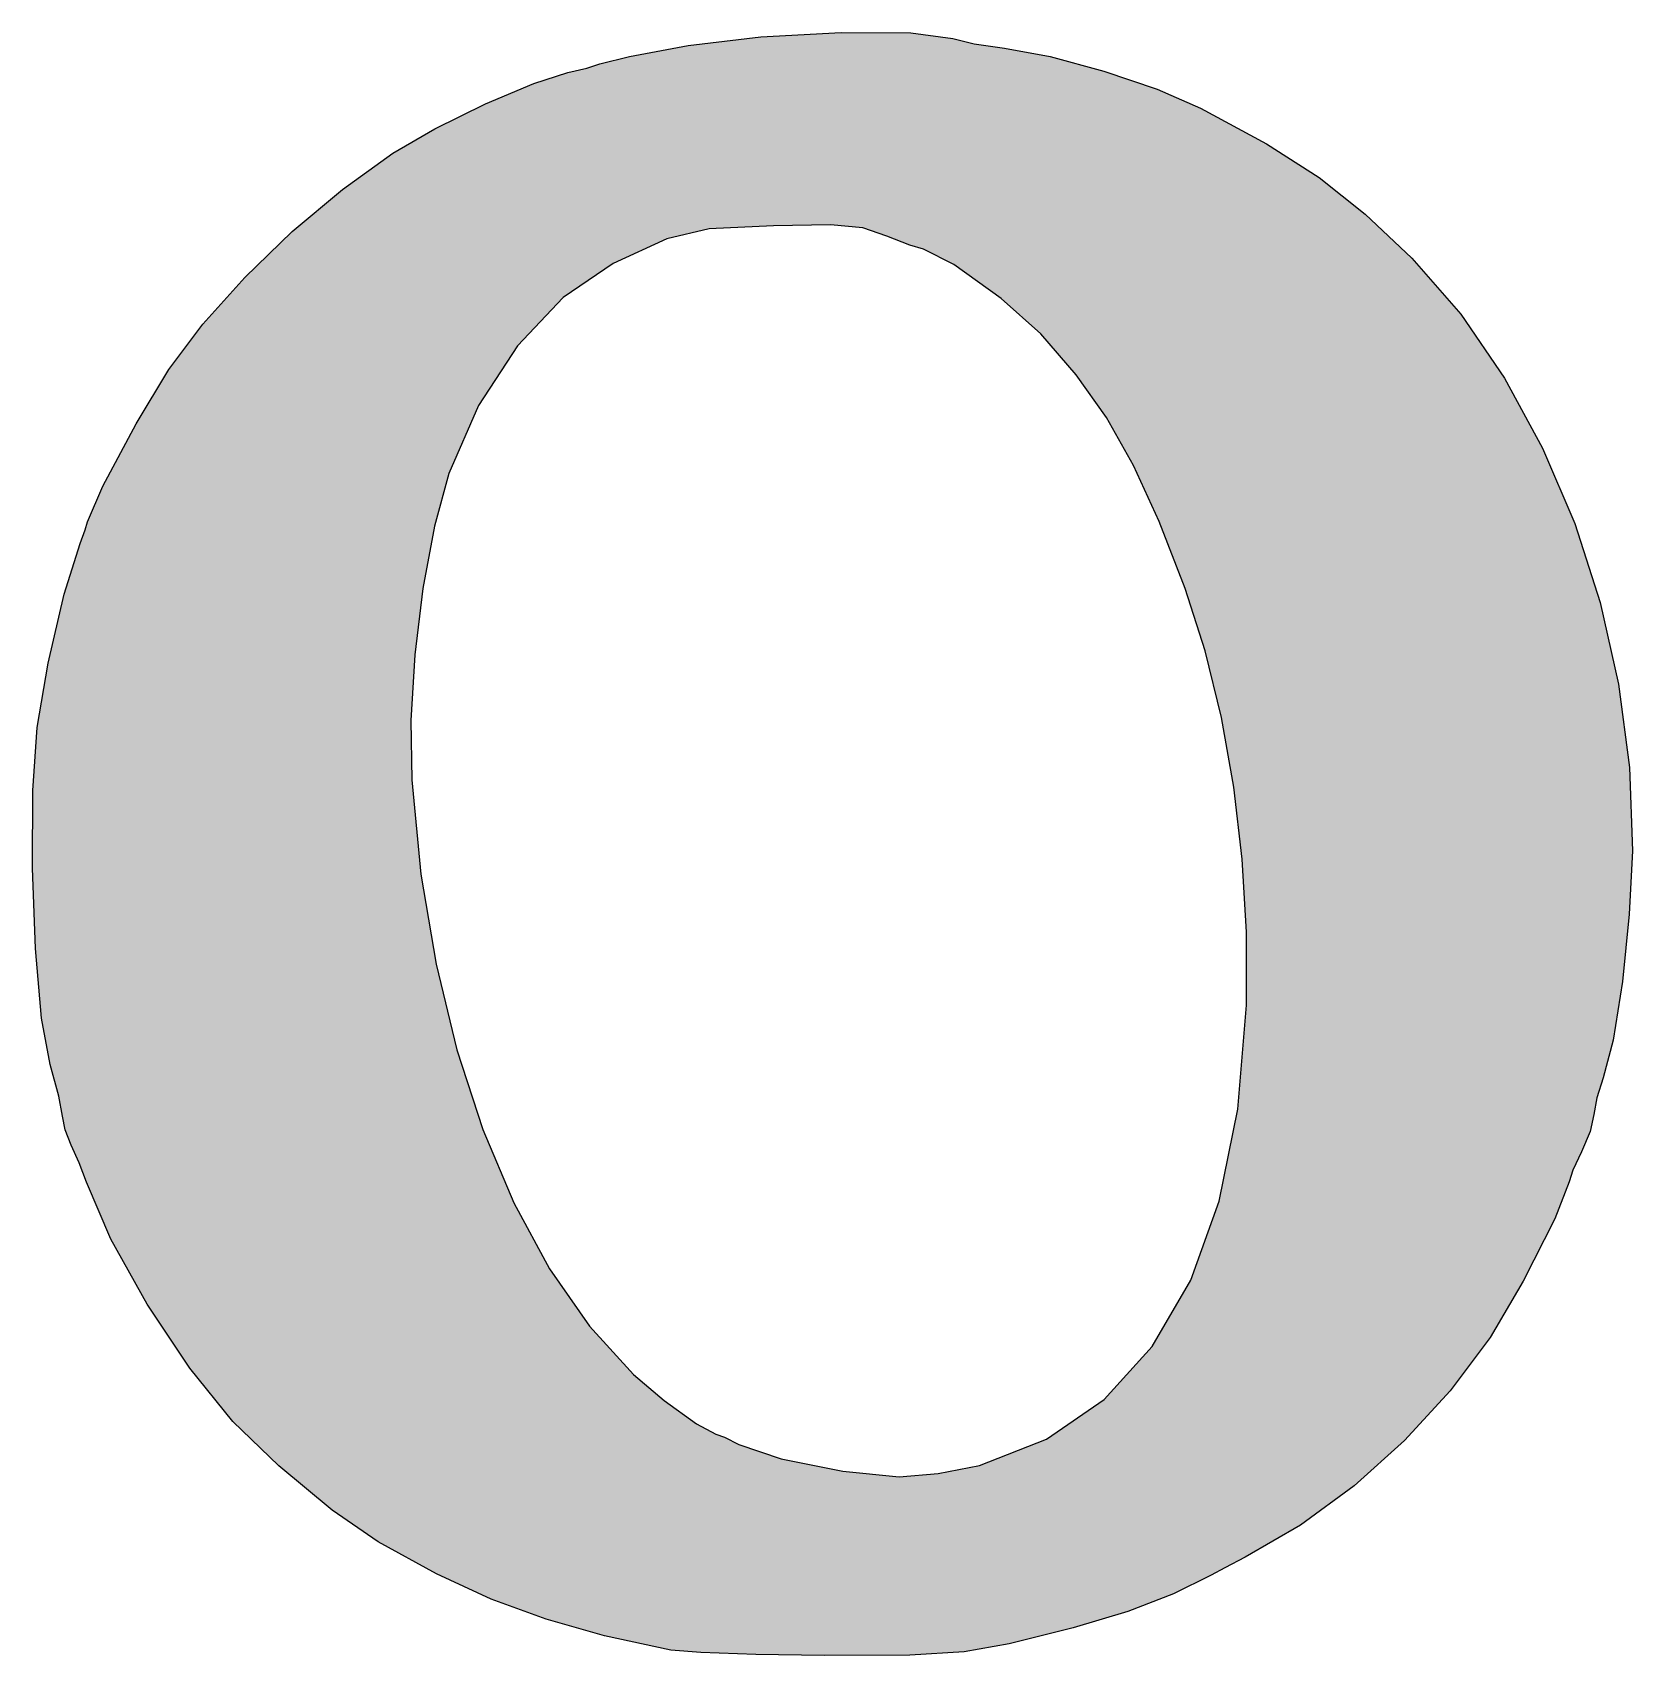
# Model space of a CAD drawing. Extents: x 23 to 353, y 83 to 218.
# Drawn here: x 130.96 to 144.31, y 83.5 to 97.05 of the extents above; entities that cross this region are included whole.
import ezdxf

# ---------------------------------------------------------------- set-up
doc = ezdxf.new("R2010")
doc.units = 0
doc.layers.add('6_moji', color=7, linetype='CONTINUOUS')
doc.layers.add('7_moji_nuri', color=7, linetype='CONTINUOUS')

msp = doc.modelspace()

# ---------------------------------------------------------------- linework, layer by layer
at = {"layer": '6_moji'}
for p, q in [((137.038, 97.016), (137.707, 97.053)), ((137.707, 97.053), (138.29, 97.05)), ((138.29, 97.05), (138.639, 97.003)), ((135.942, 96.853), (136.431, 96.944)), ((136.431, 96.944), (137.038, 97.016)), ((138.639, 97.003), (138.819, 96.959)), ((138.819, 96.959), (139.072, 96.921)), ((139.072, 96.921), (139.453, 96.852)), ((135.428, 96.719), (135.584, 96.754)), ((135.584, 96.754), (135.693, 96.792)), ((135.693, 96.792), (135.942, 96.853)), ((139.453, 96.852), (139.901, 96.731)), ((134.74, 96.457), (135.143, 96.628)), ((135.143, 96.628), (135.428, 96.719)), ((139.901, 96.731), (140.344, 96.58)), ((140.344, 96.58), (140.707, 96.422)), ((134.316, 96.248), (134.74, 96.457)), ((140.707, 96.422), (141.257, 96.122)), ((133.967, 96.046), (134.316, 96.248)), ((141.257, 96.122), (141.697, 95.841)), ((133.545, 95.743), (133.967, 96.046)), ((141.697, 95.841), (142.082, 95.536)), ((133.126, 95.39), (133.545, 95.743)), ((142.082, 95.536), (142.469, 95.17)), ((136.605, 95.413), (136.253, 95.33)), ((137.143, 95.44), (136.605, 95.413)), ((137.62, 95.447), (137.143, 95.44)), ((137.888, 95.422), (137.62, 95.447)), ((138.09, 95.353), (137.888, 95.422)), ((132.731, 95.008), (133.126, 95.39)), ((136.253, 95.33), (135.805, 95.123)), ((138.281, 95.276), (138.09, 95.353)), ((138.395, 95.245), (138.281, 95.276)), ((135.805, 95.123), (135.388, 94.841)), ((138.648, 95.116), (138.395, 95.245)), ((142.469, 95.17), (142.878, 94.701)), ((132.38, 94.618), (132.731, 95.008)), ((139.043, 94.831), (138.648, 95.116)), ((135.388, 94.841), (135.006, 94.437)), ((139.375, 94.537), (139.043, 94.831)), ((132.096, 94.24), (132.38, 94.618)), ((142.878, 94.701), (143.244, 94.168)), ((139.668, 94.195), (139.375, 94.537)), ((135.006, 94.437), (134.681, 93.938)), ((131.824, 93.785), (132.096, 94.24)), ((139.921, 93.838), (139.668, 94.195)), ((143.244, 94.168), (143.562, 93.583)), ((134.681, 93.938), (134.434, 93.372)), ((131.546, 93.264), (131.824, 93.785)), ((140.147, 93.438), (139.921, 93.838)), ((143.562, 93.583), (143.83, 92.954)), ((134.434, 93.372), (134.314, 92.932)), ((140.361, 92.971), (140.147, 93.438)), ((131.417, 92.968), (131.546, 93.264)), ((131.399, 92.9), (131.417, 92.968)), ((140.579, 92.411), (140.361, 92.971)), ((143.83, 92.954), (144.042, 92.294)), ((131.357, 92.787), (131.399, 92.9)), ((134.314, 92.932), (134.217, 92.412)), ((131.224, 92.364), (131.357, 92.787)), ((134.217, 92.412), (134.15, 91.856)), ((140.745, 91.89), (140.579, 92.411)), ((131.09, 91.789), (131.224, 92.364)), ((144.042, 92.294), (144.196, 91.611)), ((140.881, 91.334), (140.745, 91.89)), ((130.997, 91.251), (131.09, 91.789)), ((134.15, 91.856), (134.117, 91.308)), ((144.196, 91.611), (144.287, 90.916)), ((140.985, 90.752), (140.881, 91.334)), ((130.962, 90.726), (130.997, 91.251)), ((134.117, 91.308), (134.124, 90.813)), ((134.124, 90.813), (134.201, 90.027)), ((144.287, 90.916), (144.312, 90.221)), ((130.959, 90.075), (130.962, 90.726)), ((141.055, 90.152), (140.985, 90.752)), ((141.09, 89.543), (141.055, 90.152)), ((144.312, 90.221), (144.285, 89.692)), ((130.985, 89.405), (130.959, 90.075)), ((134.201, 90.027), (134.327, 89.274)), ((144.285, 89.692), (144.227, 89.13)), ((141.09, 88.932), (141.09, 89.543)), ((131.035, 88.824), (130.985, 89.405)), ((134.327, 89.274), (134.5, 88.56)), ((144.227, 89.13), (144.15, 88.64)), ((141.019, 88.063), (141.09, 88.932)), ((131.106, 88.438), (131.035, 88.824)), ((144.15, 88.64), (144.068, 88.326)), ((134.5, 88.56), (134.717, 87.894)), ((131.179, 88.174), (131.106, 88.438)), ((144.068, 88.326), (144.013, 88.158)), ((131.21, 88.005), (131.179, 88.174)), ((144.013, 88.158), (143.989, 88.019)), ((131.232, 87.892), (131.21, 88.005)), ((140.863, 87.297), (141.019, 88.063)), ((143.989, 88.019), (143.959, 87.879)), ((131.282, 87.765), (131.232, 87.892)), ((134.717, 87.894), (134.976, 87.282)), ((143.959, 87.879), (143.886, 87.708)), ((131.349, 87.617), (131.282, 87.765)), ((143.886, 87.708), (143.814, 87.555)), ((131.411, 87.455), (131.349, 87.617)), ((143.814, 87.555), (143.783, 87.457)), ((131.614, 86.98), (131.411, 87.455)), ((143.783, 87.457), (143.664, 87.15)), ((134.976, 87.282), (135.274, 86.732)), ((140.625, 86.637), (140.863, 87.297)), ((143.664, 87.15), (143.399, 86.627)), ((131.917, 86.436), (131.614, 86.98)), ((135.274, 86.732), (135.607, 86.252)), ((140.304, 86.084), (140.625, 86.637)), ((143.399, 86.627), (143.123, 86.158)), ((132.273, 85.902), (131.917, 86.436)), ((135.607, 86.252), (135.974, 85.849)), ((139.903, 85.64), (140.304, 86.084)), ((143.123, 86.158), (142.791, 85.714)), ((132.631, 85.458), (132.273, 85.902)), ((135.974, 85.849), (136.232, 85.631)), ((139.422, 85.308), (139.903, 85.64)), ((142.791, 85.714), (142.409, 85.298)), ((136.232, 85.631), (136.501, 85.436)), ((133.015, 85.087), (132.631, 85.458)), ((136.501, 85.436), (136.662, 85.351)), ((136.662, 85.351), (136.733, 85.326)), ((136.733, 85.326), (136.853, 85.266)), ((136.853, 85.266), (137.208, 85.146)), ((138.862, 85.09), (139.422, 85.308)), ((142.409, 85.298), (141.989, 84.92)), ((137.208, 85.146), (137.722, 85.042)), ((133.46, 84.718), (133.015, 85.087)), ((137.722, 85.042), (138.192, 84.996)), ((138.192, 84.996), (138.517, 85.022)), ((138.517, 85.022), (138.862, 85.09)), ((141.989, 84.92), (141.541, 84.592)), ((133.844, 84.452), (133.46, 84.718)), ((141.541, 84.592), (141.078, 84.323)), ((134.332, 84.186), (133.844, 84.452)), ((141.078, 84.323), (140.91, 84.236)), ((134.788, 83.975), (134.332, 84.186)), ((140.795, 84.174), (140.48, 84.017)), ((140.91, 84.236), (140.795, 84.174)), ((140.48, 84.017), (140.099, 83.87)), ((135.245, 83.806), (134.788, 83.975)), ((135.733, 83.668), (135.245, 83.806)), ((140.099, 83.87), (139.644, 83.733)), ((136.286, 83.548), (135.733, 83.668)), ((139.644, 83.733), (139.11, 83.602)), ((136.537, 83.528), (136.286, 83.548)), ((136.996, 83.511), (136.537, 83.528)), ((137.565, 83.503), (136.996, 83.511)), ((138.28, 83.506), (137.565, 83.503)), ((138.733, 83.535), (138.28, 83.506)), ((139.11, 83.602), (138.733, 83.535))]:
    msp.add_line(p, q, dxfattribs=at)
at = {"layer": '7_moji_nuri'}
for points in [[(137.038, 97.016), (138.543, 97.016), (137.653, 97.05), (138.29, 97.05)], [(137.653, 97.05), (138.29, 97.05), (137.707, 97.053)], [(135.942, 96.853), (139.446, 96.853), (136.31, 96.921), (139.072, 96.921)], [(136.31, 96.921), (139.072, 96.921), (136.431, 96.944), (138.922, 96.944)], [(136.431, 96.944), (138.922, 96.944), (136.562, 96.959), (138.819, 96.959)], [(136.562, 96.959), (138.819, 96.959), (136.93, 97.003), (138.639, 97.003)], [(136.93, 97.003), (138.639, 97.003), (137.038, 97.016), (138.543, 97.016)], [(135.48, 96.731), (139.901, 96.731), (135.584, 96.754), (139.814, 96.754)], [(135.584, 96.754), (139.814, 96.754), (135.693, 96.792), (139.673, 96.792)], [(135.693, 96.792), (139.673, 96.792), (135.937, 96.852), (139.453, 96.852)], [(135.937, 96.852), (139.453, 96.852), (135.942, 96.853), (139.446, 96.853)], [(135.029, 96.58), (140.344, 96.58), (135.143, 96.628), (140.201, 96.628)], [(135.143, 96.628), (140.201, 96.628), (135.428, 96.719), (139.936, 96.719)], [(135.428, 96.719), (139.936, 96.719), (135.48, 96.731), (139.901, 96.731)], [(134.74, 96.457), (140.627, 96.457), (135.029, 96.58), (140.344, 96.58)], [(134.316, 96.248), (141.027, 96.248), (134.669, 96.422), (140.707, 96.422)], [(134.669, 96.422), (140.707, 96.422), (134.74, 96.457), (140.627, 96.457)], [(134.099, 96.122), (141.257, 96.122), (134.316, 96.248), (141.027, 96.248)], [(133.967, 96.046), (141.376, 96.046), (134.099, 96.122), (141.257, 96.122)], [(133.681, 95.841), (141.697, 95.841), (133.967, 96.046), (141.376, 96.046)], [(133.545, 95.743), (141.821, 95.743), (133.681, 95.841), (141.697, 95.841)], [(133.3, 95.536), (142.082, 95.536), (133.545, 95.743), (141.821, 95.743)], [(133.194, 95.447), (142.177, 95.447), (133.3, 95.536), (142.082, 95.536)], [(133.126, 95.39), (136.506, 95.39), (133.154, 95.413), (136.605, 95.413)], [(133.154, 95.413), (136.605, 95.413), (133.186, 95.44), (137.143, 95.44)], [(133.186, 95.44), (137.143, 95.44), (133.194, 95.447), (137.62, 95.447)], [(137.888, 95.422), (142.203, 95.422), (137.62, 95.447), (142.177, 95.447)], [(138.09, 95.353), (142.276, 95.353), (137.888, 95.422), (142.203, 95.422)], [(132.85, 95.123), (135.805, 95.123), (133.064, 95.33), (136.253, 95.33)], [(133.064, 95.33), (136.253, 95.33), (133.126, 95.39), (136.506, 95.39)], [(138.281, 95.276), (142.357, 95.276), (138.09, 95.353), (142.276, 95.353)], [(138.395, 95.245), (142.39, 95.245), (138.281, 95.276), (142.357, 95.276)], [(132.731, 95.008), (135.635, 95.008), (132.85, 95.123), (135.805, 95.123)], [(138.543, 95.17), (142.469, 95.17), (138.395, 95.245), (142.39, 95.245)], [(138.648, 95.116), (142.516, 95.116), (138.543, 95.17), (142.469, 95.17)], [(132.581, 94.841), (135.388, 94.841), (132.731, 95.008), (135.635, 95.008)], [(139.043, 94.831), (142.765, 94.831), (138.648, 95.116), (142.516, 95.116)], [(132.38, 94.618), (135.177, 94.618), (132.581, 94.841), (135.388, 94.841)], [(139.19, 94.701), (142.878, 94.701), (139.043, 94.831), (142.765, 94.831)], [(132.244, 94.437), (135.006, 94.437), (132.38, 94.618), (135.177, 94.618)], [(139.375, 94.537), (142.991, 94.537), (139.19, 94.701), (142.878, 94.701)], [(139.668, 94.195), (143.225, 94.195), (139.375, 94.537), (142.991, 94.537)], [(132.096, 94.24), (134.878, 94.24), (132.244, 94.437), (135.006, 94.437)], [(131.915, 93.938), (134.681, 93.938), (132.096, 94.24), (134.878, 94.24)], [(139.687, 94.168), (143.244, 94.168), (139.668, 94.195), (143.225, 94.195)], [(139.921, 93.838), (143.424, 93.838), (139.687, 94.168), (143.244, 94.168)], [(131.824, 93.785), (134.614, 93.785), (131.915, 93.938), (134.681, 93.938)], [(131.603, 93.372), (134.434, 93.372), (131.824, 93.785), (134.614, 93.785)], [(140.065, 93.583), (143.562, 93.583), (139.921, 93.838), (143.424, 93.838)], [(140.147, 93.438), (143.624, 93.438), (140.065, 93.583), (143.562, 93.583)], [(131.546, 93.264), (134.405, 93.264), (131.603, 93.372), (134.434, 93.372)], [(140.361, 92.971), (143.822, 92.971), (140.147, 93.438), (143.624, 93.438)], [(131.417, 92.968), (134.324, 92.968), (131.546, 93.264), (134.405, 93.264)], [(131.408, 92.932), (134.314, 92.932), (131.417, 92.968), (134.324, 92.968)], [(140.368, 92.954), (143.83, 92.954), (140.361, 92.971), (143.822, 92.971)], [(140.579, 92.411), (144.005, 92.411), (140.368, 92.954), (143.83, 92.954)], [(131.357, 92.787), (134.287, 92.787), (131.399, 92.9), (134.308, 92.9)], [(131.399, 92.9), (134.308, 92.9), (131.408, 92.932), (134.314, 92.932)], [(131.239, 92.412), (134.217, 92.412), (131.357, 92.787), (134.287, 92.787)], [(131.224, 92.364), (134.212, 92.364), (131.239, 92.412), (134.217, 92.412)], [(140.616, 92.294), (144.042, 92.294), (140.579, 92.411), (144.005, 92.411)], [(131.105, 91.856), (134.15, 91.856), (131.224, 92.364), (134.212, 92.364)], [(140.745, 91.89), (144.133, 91.89), (140.616, 92.294), (144.042, 92.294)], [(140.814, 91.611), (144.196, 91.611), (140.745, 91.89), (144.133, 91.89)], [(131.007, 91.308), (134.117, 91.308), (131.09, 91.789), (134.146, 91.789)], [(131.09, 91.789), (134.146, 91.789), (131.105, 91.856), (134.15, 91.856)], [(140.881, 91.334), (144.233, 91.334), (140.814, 91.611), (144.196, 91.611)], [(140.955, 90.916), (144.287, 90.916), (140.881, 91.334), (144.233, 91.334)], [(130.968, 90.813), (134.124, 90.813), (130.997, 91.251), (134.118, 91.251)], [(130.997, 91.251), (134.118, 91.251), (131.007, 91.308), (134.117, 91.308)], [(130.962, 90.726), (134.133, 90.726), (130.968, 90.813), (134.124, 90.813)], [(140.985, 90.752), (144.293, 90.752), (140.955, 90.916), (144.287, 90.916)], [(130.959, 90.075), (134.196, 90.075), (130.962, 90.726), (134.133, 90.726)], [(141.047, 90.221), (144.312, 90.221), (140.985, 90.752), (144.293, 90.752)], [(141.055, 90.152), (144.309, 90.152), (141.047, 90.221), (144.312, 90.221)], [(141.082, 89.692), (144.285, 89.692), (141.055, 90.152), (144.309, 90.152)], [(130.961, 90.027), (134.201, 90.027), (130.959, 90.075), (134.196, 90.075)], [(130.985, 89.405), (134.305, 89.405), (130.961, 90.027), (134.201, 90.027)], [(141.09, 89.543), (144.27, 89.543), (141.082, 89.692), (144.285, 89.692)], [(141.09, 89.13), (144.227, 89.13), (141.09, 89.543), (144.27, 89.543)], [(130.996, 89.274), (134.327, 89.274), (130.985, 89.405), (134.305, 89.405)], [(131.035, 88.824), (134.436, 88.824), (130.996, 89.274), (134.327, 89.274)], [(141.09, 88.932), (144.196, 88.932), (141.09, 89.13), (144.227, 89.13)], [(141.066, 88.64), (144.15, 88.64), (141.09, 88.932), (144.196, 88.932)], [(131.083, 88.56), (134.5, 88.56), (131.035, 88.824), (134.436, 88.824)], [(141.04, 88.326), (144.068, 88.326), (141.066, 88.64), (144.15, 88.64)], [(131.106, 88.438), (134.54, 88.438), (131.083, 88.56), (134.5, 88.56)], [(131.179, 88.174), (134.626, 88.174), (131.106, 88.438), (134.54, 88.438)], [(141.026, 88.158), (144.013, 88.158), (141.04, 88.326), (144.068, 88.326)], [(131.21, 88.005), (134.681, 88.005), (131.179, 88.174), (134.626, 88.174)], [(141.019, 88.063), (143.997, 88.063), (141.026, 88.158), (144.013, 88.158)], [(131.231, 87.894), (134.717, 87.894), (131.21, 88.005), (134.681, 88.005)], [(140.981, 87.879), (143.959, 87.879), (141.01, 88.019), (143.989, 88.019)], [(141.01, 88.019), (143.989, 88.019), (141.019, 88.063), (143.997, 88.063)], [(131.232, 87.892), (134.718, 87.892), (131.231, 87.894), (134.717, 87.894)], [(131.282, 87.765), (134.772, 87.765), (131.232, 87.892), (134.718, 87.892)], [(140.947, 87.708), (143.886, 87.708), (140.981, 87.879), (143.959, 87.879)], [(131.349, 87.617), (134.834, 87.617), (131.282, 87.765), (134.772, 87.765)], [(140.915, 87.555), (143.814, 87.555), (140.947, 87.708), (143.886, 87.708)], [(131.411, 87.455), (134.903, 87.455), (131.349, 87.617), (134.834, 87.617)], [(140.896, 87.457), (143.783, 87.457), (140.915, 87.555), (143.814, 87.555)], [(131.485, 87.282), (134.976, 87.282), (131.411, 87.455), (134.903, 87.455)], [(140.863, 87.297), (143.722, 87.297), (140.896, 87.457), (143.783, 87.457)], [(131.614, 86.98), (135.14, 86.98), (131.485, 87.282), (134.976, 87.282)], [(140.81, 87.15), (143.664, 87.15), (140.863, 87.297), (143.722, 87.297)], [(140.625, 86.637), (143.404, 86.637), (140.81, 87.15), (143.664, 87.15)], [(131.752, 86.732), (135.274, 86.732), (131.614, 86.98), (135.14, 86.98)], [(131.917, 86.436), (135.48, 86.436), (131.752, 86.732), (135.274, 86.732)], [(140.347, 86.158), (143.123, 86.158), (140.619, 86.627), (143.399, 86.627)], [(140.619, 86.627), (143.399, 86.627), (140.625, 86.637), (143.404, 86.637)], [(132.039, 86.252), (135.607, 86.252), (131.917, 86.436), (135.48, 86.436)], [(132.273, 85.902), (135.926, 85.902), (132.039, 86.252), (135.607, 86.252)], [(139.969, 85.714), (142.791, 85.714), (140.304, 86.084), (143.068, 86.084)], [(140.304, 86.084), (143.068, 86.084), (140.347, 86.158), (143.123, 86.158)], [(132.315, 85.849), (135.974, 85.849), (132.273, 85.902), (135.926, 85.902)], [(132.491, 85.631), (136.232, 85.631), (132.315, 85.849), (135.974, 85.849)], [(139.422, 85.308), (142.419, 85.308), (139.903, 85.64), (142.724, 85.64)], [(139.903, 85.64), (142.724, 85.64), (139.969, 85.714), (142.791, 85.714)], [(132.631, 85.458), (136.47, 85.458), (132.491, 85.631), (136.232, 85.631)], [(132.654, 85.436), (136.501, 85.436), (132.631, 85.458), (136.47, 85.458)], [(132.742, 85.351), (136.662, 85.351), (132.654, 85.436), (136.501, 85.436)], [(132.768, 85.326), (136.733, 85.326), (132.742, 85.351), (136.662, 85.351)], [(132.83, 85.266), (136.853, 85.266), (132.768, 85.326), (136.733, 85.326)], [(132.954, 85.146), (137.208, 85.146), (132.83, 85.266), (136.853, 85.266)], [(138.862, 85.09), (142.178, 85.09), (139.394, 85.298), (142.409, 85.298)], [(139.394, 85.298), (142.409, 85.298), (139.422, 85.308), (142.419, 85.308)], [(133.015, 85.087), (137.501, 85.087), (132.954, 85.146), (137.208, 85.146)], [(133.068, 85.042), (137.722, 85.042), (133.015, 85.087), (137.501, 85.087)], [(133.124, 84.996), (138.192, 84.996), (133.068, 85.042), (137.722, 85.042)], [(133.215, 84.92), (141.989, 84.92), (133.124, 84.996), (142.073, 84.996)], [(138.192, 84.996), (142.073, 84.996), (138.517, 85.022), (142.102, 85.022)], [(138.517, 85.022), (142.102, 85.022), (138.862, 85.09), (142.178, 85.09)], [(133.46, 84.718), (141.712, 84.718), (133.215, 84.92), (141.989, 84.92)], [(133.641, 84.592), (141.541, 84.592), (133.46, 84.718), (141.712, 84.718)], [(133.844, 84.452), (141.3, 84.452), (133.641, 84.592), (141.541, 84.592)], [(134.081, 84.323), (141.078, 84.323), (133.844, 84.452), (141.3, 84.452)], [(134.24, 84.236), (140.91, 84.236), (134.081, 84.323), (141.078, 84.323)], [(134.332, 84.186), (140.817, 84.186), (134.24, 84.236), (140.91, 84.236)], [(134.358, 84.174), (140.795, 84.174), (134.332, 84.186), (140.817, 84.186)], [(134.698, 84.017), (140.48, 84.017), (134.358, 84.174), (140.795, 84.174)], [(134.788, 83.975), (140.371, 83.975), (134.698, 84.017), (140.48, 84.017)], [(135.071, 83.87), (140.099, 83.87), (134.788, 83.975), (140.371, 83.975)], [(135.245, 83.806), (139.886, 83.806), (135.071, 83.87), (140.099, 83.87)], [(135.504, 83.733), (139.644, 83.733), (135.245, 83.806), (139.886, 83.806)], [(135.733, 83.668), (139.38, 83.668), (135.504, 83.733), (139.644, 83.733)], [(136.04, 83.602), (139.11, 83.602), (135.733, 83.668), (139.38, 83.668)], [(136.286, 83.548), (138.809, 83.548), (136.04, 83.602), (139.11, 83.602)], [(136.448, 83.535), (138.733, 83.535), (136.286, 83.548), (138.809, 83.548)], [(136.537, 83.528), (138.619, 83.528), (136.448, 83.535), (138.733, 83.535)], [(136.996, 83.511), (138.362, 83.511), (136.537, 83.528), (138.619, 83.528)], [(137.342, 83.506), (138.28, 83.506), (136.996, 83.511), (138.362, 83.511)], [(137.565, 83.503), (137.565, 83.503), (137.342, 83.506), (138.28, 83.506)]]:
    msp.add_solid(points, dxfattribs=at)

doc.saveas('drawing.dxf')
